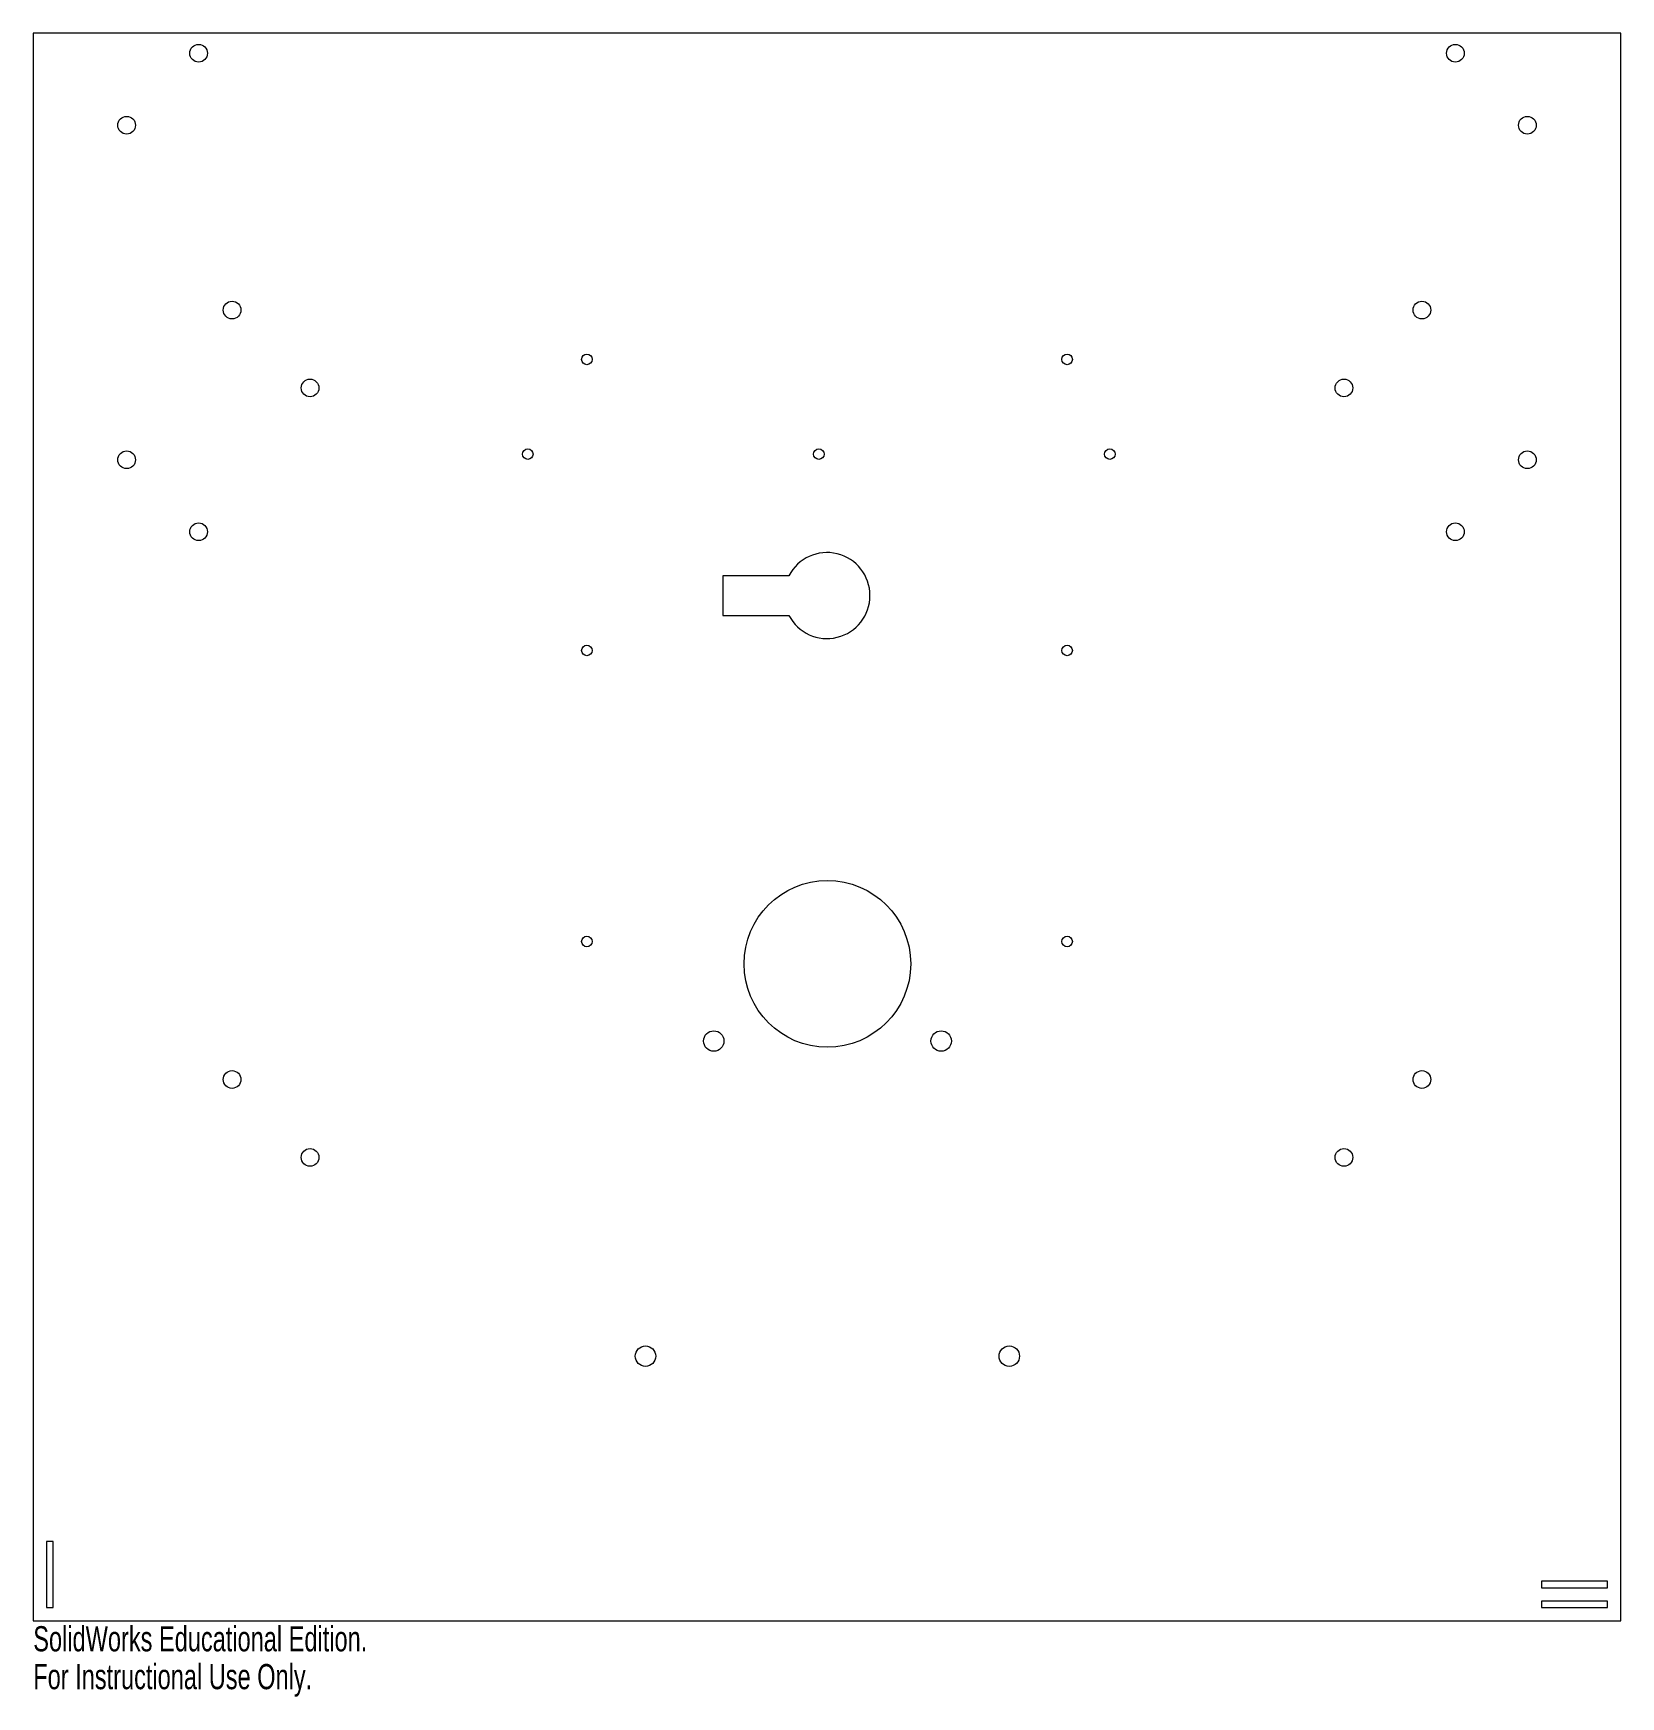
# Model space of a CAD drawing. Header units: inches. Extents: x 0 to 12, y -0.6 to 12.
import ezdxf

# ---------------------------------------------------------------- set-up
doc = ezdxf.new("R2010")
doc.units = ezdxf.units.IN
doc.header["$MEASUREMENT"] = 0
doc.styles.add('SLDTEXTSTYLE0', font='TXT', dxfattribs={"width": 0.7})

msp = doc.modelspace()

# ---------------------------------------------------------------- linework, layer by layer
at = {"color": 7, "linetype": 'Continuous', "lineweight": 15}
for p, q in [((12, 12), (0, 12)), ((0, 12), (0, 0)), ((12, 0), (12, 12)), ((5.212, 7.9), (5.212, 7.6)), ((5.712, 7.9), (5.212, 7.9)), ((5.212, 7.6), (5.712, 7.6)), ((0.15, 0.6), (0.1, 0.6)), ((0.1, 0.6), (0.1, 0.1)), ((0.15, 0.1), (0.15, 0.6)), ((11.4, 0.3), (11.4, 0.25)), ((11.9, 0.3), (11.4, 0.3)), ((11.9, 0.25), (11.9, 0.3)), ((11.4, 0.25), (11.9, 0.25)), ((11.4, 0.15), (11.4, 0.1)), ((11.9, 0.15), (11.4, 0.15)), ((11.9, 0.1), (11.9, 0.15)), ((0, 0), (12, 0)), ((0.1, 0.1), (0.15, 0.1)), ((11.4, 0.1), (11.9, 0.1))]:
    msp.add_line(p, q, dxfattribs=at)
for centre, radius in [((1.25, 11.849), 0.0669), ((10.75, 11.849), 0.0669), ((0.706, 11.305), 0.0669), ((11.294, 11.305), 0.0669), ((1.503, 9.908), 0.0669), ((10.497, 9.908), 0.0669), ((4.185, 9.535), 0.04), ((7.815, 9.535), 0.04), ((2.092, 9.319), 0.0669), ((9.908, 9.319), 0.0669), ((0.706, 8.776), 0.0669), ((3.738, 8.819), 0.04), ((5.938, 8.819), 0.04), ((8.138, 8.819), 0.04), ((11.294, 8.776), 0.0669), ((1.25, 8.232), 0.0669), ((10.75, 8.232), 0.0669), ((4.185, 7.335), 0.04), ((7.815, 7.335), 0.04), ((6.003, 4.966), 0.63), ((4.185, 5.135), 0.04), ((7.815, 5.135), 0.04), ((5.144, 4.383), 0.0772), ((6.863, 4.383), 0.0772), ((1.503, 4.092), 0.0669), ((10.497, 4.092), 0.0669), ((2.092, 3.503), 0.0669), ((9.908, 3.503), 0.0669), ((4.628, 2.001), 0.0772), ((7.378, 2.001), 0.0772)]:
    msp.add_circle(centre, radius, dxfattribs=at)
msp.add_arc((6, 7.75), 0.325, 207.4864, 152.5136, dxfattribs=at)

# ---------------------------------------------------------------- texts
at = {"color": 7, "linetype": 'Continuous', "char_height": 0.1903, "attachment_point": 1, "style": 'SLDTEXTSTYLE0'}
for s, insert in [('SolidWorks Educational Edition.', (0, -0.04)), ('For Instructional Use Only.', (0, -0.326))]:
    msp.add_mtext(s, dxfattribs=dict(at, insert=insert))

doc.saveas('drawing.dxf')
